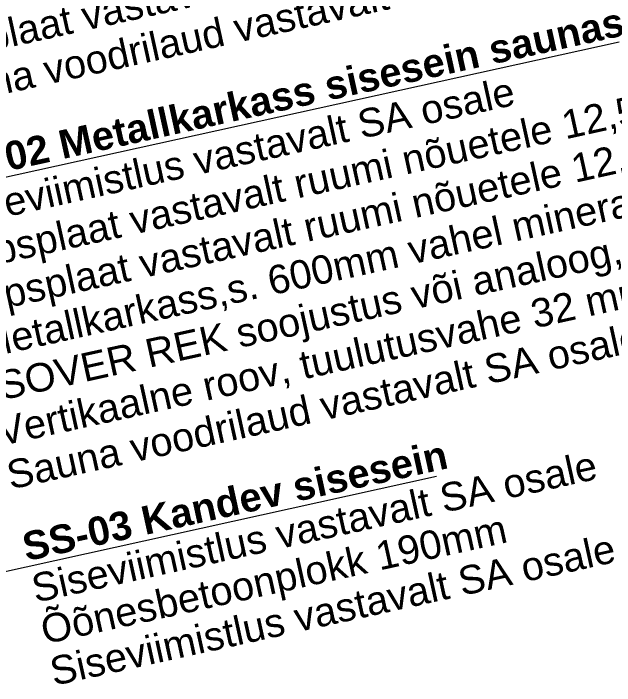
# Model space of a CAD drawing. Header units: millimetres. Extents: x 797631 to 820807, y -100094 to -82576.
# Drawn here: x 812058 to 816278, y -90287 to -85572 of the extents above; entities that cross this region are included whole.
import ezdxf

# ---------------------------------------------------------------- set-up
doc = ezdxf.new("R2010")
doc.units = ezdxf.units.MM
doc.header["$MEASUREMENT"] = 0
doc.layers.add('New_Annotation - Text_Pen_No__1', color=7, linetype='Continuous', lineweight=13)
doc.layers.add('New_Shell - Roof_Pen_No__1', color=7, linetype='Continuous', lineweight=13)
doc.styles.add('GENERATED_STYLE_2', font='')
doc.styles.get('GENERATED_STYLE_2').set_extended_font_data('Arial', bold=True)

msp = doc.modelspace()

# ---------------------------------------------------------------- linework, layer by layer
at = {"layer": 'New_Shell - Roof_Pen_No__1', "color": 7, "linetype": 'Continuous', "lineweight": 13}
for p, q in [((816309, -85774.3), (810583.1, -87035.3)), ((815028.5, -88821), (811175.1, -89669.6))]:
    msp.add_line(p, q, dxfattribs=at)

# ---------------------------------------------------------------- texts
at = {"layer": 'New_Annotation - Text_Pen_No__1', "color": 7, "linetype": 'Continuous', "lineweight": 13, "char_height": 200, "attachment_point": 1, "rotation": 12.42, "style": 'GENERATED_STYLE_2'}
for s, insert, line_spacing_factor in [('\\A1;{\\pql;\\fArial|b1|i0|c0|p34;SS-01 Metallkarkass sisesein\\P\\pql;\\fArial|b0|i0|c0|p34;Siseviimistlus vastavalt SA osale^I\\P\\pql;\\fArial|b0|i0|c0|p34;Kipsplaat vastavalt ruumi nõuetele\\fArial|b0|i0|c0|p34; \\fArial|b0|i0|c0|p34;12,5 mm\\P\\pql;\\fArial|b0|i0|c0|p34;Kipsplaat vastavalt ruumi nõuetele\\fArial|b0|i0|c0|p34; \\fArial|b0|i0|c0|p34;12,5 mm\\P\\pql;\\fArial|b0|i0|c0|p34;Metallkarkass,s. 600mm vahel mineraalvill\\fArial|b0|i0|c0|p34; \\fArial|b0|i0|c0|p34;66 mm\\P\\pql;\\fArial|b0|i0|c0|p34;Kipsplaat vastavalt ruumi nõuetele\\fArial|b0|i0|c0|p34; \\fArial|b0|i0|c0|p34;12,5 mm\\P\\pql;\\fArial|b0|i0|c0|p34;Kipsplaat vastavalt ruumi nõuetele\\fArial|b0|i0|c0|p34; \\fArial|b0|i0|c0|p34;12,5 mm\\P\\pql;\\fArial|b0|i0|c0|p34;Sauna voodrilaud vastavalt SA osale^I}', (810917.1, -83930.6), 0.93719), ('\\A1;{\\pql;\\fArial|b1|i0|c0|p34;SS-02 Metallkarkass sisesein saunas\\P\\pql;\\fArial|b0|i0|c0|p34;Siseviimistlus vastavalt SA osale^I\\P\\pql;\\fArial|b0|i0|c0|p34;Kipsplaat vastavalt ruumi nõuetele\\fArial|b0|i0|c0|p34; \\fArial|b0|i0|c0|p34;12,5 mm\\P\\pql;\\fArial|b0|i0|c0|p34;Kipsplaat vastavalt ruumi nõuetele\\fArial|b0|i0|c0|p34; \\fArial|b0|i0|c0|p34;12,5 mm\\P\\pql;\\fArial|b0|i0|c0|p34;Metallkarkass,s. 600mm vahel mineraalvill\\fArial|b0|i0|c0|p34; \\fArial|b0|i0|c0|p34;66 mm\\P\\pql;\\fArial|b0|i0|c0|p34;ISOVER REK soojustus või analoog, vuugid teibitud^I25 mm\\P\\pql;\\fArial|b0|i0|c0|p34;Vertikaalne roov, tuulutusvahe\\fArial|b0|i0|c0|p34; \\fArial|b0|i0|c0|p34;32 mm\\P\\pql;\\fArial|b0|i0|c0|p34;Sauna voodrilaud vastavalt SA osale^I}', (811524, -86582.9), 0.936154), ('\\A1;{\\pql;\\fArial|b1|i0|c0|p34;SS-03 Kandev sisesein\\P\\pql;\\fArial|b0|i0|c0|p34;Siseviimistlus vastavalt SA osale^I\\P\\pql;\\fArial|b0|i0|c0|p34;Õõnesbetoonplokk\\fArial|b0|i0|c0|p34; \\fArial|b0|i0|c0|p34;190mm\\P\\pql;\\fArial|b0|i0|c0|p34;Siseviimistlus vastavalt SA osale}', (812104.7, -89219.7), 0.895139)]:
    msp.add_mtext(s, dxfattribs=dict(at, insert=insert, line_spacing_factor=line_spacing_factor))

doc.saveas('drawing.dxf')
